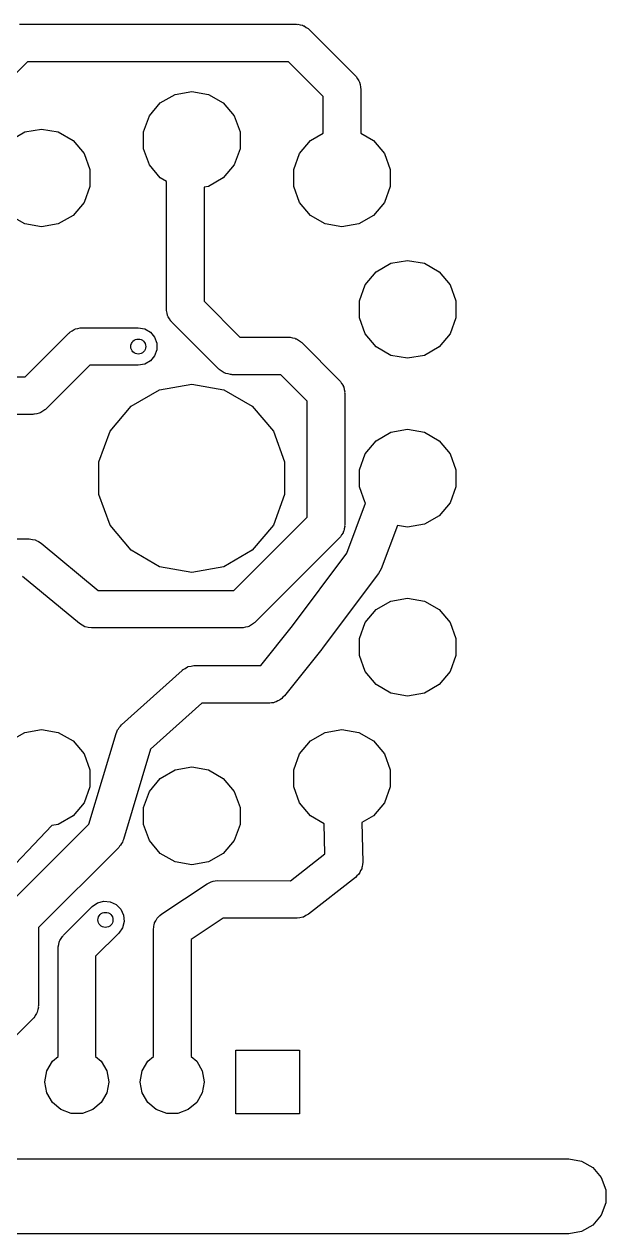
# Model space of a CAD drawing. Extents: x 135.5 to 182.5, y -141.5 to -46.
# Drawn here: x 166.54 to 182.03, y -78.26 to -46.03 of the extents above; entities that cross this region are included whole.
import ezdxf

# ---------------------------------------------------------------- set-up
doc = ezdxf.new("R2010")
doc.units = 0
doc.header["$MEASUREMENT"] = 0
doc.layers.add('BLACK', color=7, linetype='CONTINUOUS')

msp = doc.modelspace()

# ---------------------------------------------------------------- linework, layer by layer
at = {"layer": 'Black'}
for p, q in [((166.416, -46.028), (173.782, -46.028)), ((173.782, -46.028), (173.804, -46.0318)), ((173.804, -46.0318), (173.826, -46.0299)), ((173.826, -46.0299), (173.889, -46.0468)), ((173.889, -46.0468), (173.953, -46.0582)), ((173.953, -46.0582), (173.972, -46.0692)), ((173.972, -46.0692), (173.993, -46.0748)), ((173.993, -46.0748), (174.047, -46.1123)), ((174.047, -46.1123), (174.103, -46.145)), ((174.103, -46.145), (174.118, -46.1618)), ((174.118, -46.1618), (174.136, -46.1744)), ((174.136, -46.1744), (175.354, -47.3924)), ((166.623, -47.028), (164.738, -48.9136)), ((173.575, -47.028), (166.623, -47.028)), ((174.5, -47.9531), (173.575, -47.028)), ((175.354, -47.3924), (175.366, -47.4105)), ((175.366, -47.4105), (175.383, -47.4246)), ((175.383, -47.4246), (175.416, -47.4812)), ((175.416, -47.4812), (175.453, -47.5347)), ((175.453, -47.5347), (175.459, -47.5559)), ((175.459, -47.5559), (175.47, -47.575)), ((175.47, -47.575), (175.481, -47.6393)), ((175.481, -47.6393), (175.498, -47.7024)), ((175.498, -47.7024), (175.496, -47.7243)), ((170.161, -48.1263), (170.554, -47.8997)), ((170.554, -47.8997), (171, -47.821)), ((171, -47.821), (171.446, -47.8997)), ((171.446, -47.8997), (171.839, -48.1263)), ((174.5, -48.9307), (174.5, -47.9531)), ((175.496, -47.7243), (175.5, -47.746)), ((175.5, -47.746), (175.5, -48.9307)), ((169.87, -48.4735), (170.161, -48.1263)), ((171.839, -48.1263), (172.13, -48.4735)), ((169.715, -48.8994), (169.87, -48.4735)), ((172.13, -48.4735), (172.285, -48.8994)), ((166.161, -49.1263), (166.554, -48.8997)), ((166.554, -48.8997), (167, -48.821)), ((167, -48.821), (167.446, -48.8997)), ((167.446, -48.8997), (167.839, -49.1263)), ((169.715, -49.3526), (169.715, -48.8994)), ((172.285, -48.8994), (172.285, -49.3526)), ((174.161, -49.1263), (174.5, -48.9307)), ((175.5, -48.9307), (175.839, -49.1263)), ((167.839, -49.1263), (168.13, -49.4735)), ((173.87, -49.4735), (174.161, -49.1263)), ((175.839, -49.1263), (176.13, -49.4735)), ((168.13, -49.4735), (168.285, -49.8994)), ((169.87, -49.7785), (169.715, -49.3526)), ((172.285, -49.3526), (172.13, -49.7785)), ((173.715, -49.8994), (173.87, -49.4735)), ((176.13, -49.4735), (176.285, -49.8994)), ((168.285, -49.8994), (168.285, -50.3526)), ((170.161, -50.1257), (169.87, -49.7785)), ((172.13, -49.7785), (171.839, -50.1257)), ((173.715, -50.3526), (173.715, -49.8994)), ((176.285, -49.8994), (176.285, -50.3526)), ((170.326, -50.2208), (170.161, -50.1257)), ((170.326, -53.618), (170.326, -50.2208)), ((171.839, -50.1257), (171.446, -50.3523)), ((168.285, -50.3526), (168.13, -50.7785)), ((171.446, -50.3523), (171.326, -50.3735)), ((171.326, -50.3735), (171.326, -53.4109)), ((173.87, -50.7785), (173.715, -50.3526)), ((176.285, -50.3526), (176.13, -50.7785)), ((168.13, -50.7785), (167.839, -51.1257)), ((174.161, -51.1257), (173.87, -50.7785)), ((176.13, -50.7785), (175.839, -51.1257)), ((166.554, -51.3523), (166.161, -51.1257)), ((167.839, -51.1257), (167.446, -51.3523)), ((174.554, -51.3523), (174.161, -51.1257)), ((175.839, -51.1257), (175.446, -51.3523)), ((167, -51.431), (166.554, -51.3523)), ((167.446, -51.3523), (167, -51.431)), ((175, -51.431), (174.554, -51.3523)), ((175.446, -51.3523), (175, -51.431)), ((175.911, -52.6263), (176.304, -52.3997)), ((176.304, -52.3997), (176.75, -52.321)), ((176.75, -52.321), (177.196, -52.3997)), ((177.196, -52.3997), (177.589, -52.6263)), ((175.62, -52.9735), (175.911, -52.6263)), ((177.589, -52.6263), (177.88, -52.9735)), ((175.465, -53.3994), (175.62, -52.9735)), ((177.88, -52.9735), (178.035, -53.3994)), ((171.326, -53.4109), (172.283, -54.368)), ((175.465, -53.8526), (175.465, -53.3994)), ((178.035, -53.3994), (178.035, -53.8526)), ((170.33, -53.6397), (170.326, -53.618)), ((170.328, -53.6616), (170.33, -53.6397)), ((170.345, -53.7247), (170.328, -53.6616)), ((170.356, -53.789), (170.345, -53.7247)), ((170.367, -53.8081), (170.356, -53.789)), ((170.373, -53.8293), (170.367, -53.8081)), ((170.41, -53.8828), (170.373, -53.8293)), ((167.886, -54.1592), (167.905, -54.1482)), ((167.905, -54.1482), (167.969, -54.1368)), ((167.969, -54.1368), (168.032, -54.1199)), ((168.032, -54.1199), (168.054, -54.1218)), ((168.054, -54.1218), (168.076, -54.118)), ((168.076, -54.118), (169.576, -54.118)), ((169.576, -54.118), (169.747, -54.1482)), ((169.747, -54.1482), (169.897, -54.235)), ((170.443, -53.9394), (170.41, -53.8828)), ((170.46, -53.9535), (170.443, -53.9394)), ((170.472, -53.9716), (170.46, -53.9535)), ((171.722, -55.2216), (170.472, -53.9716)), ((175.62, -54.2785), (175.465, -53.8526)), ((178.035, -53.8526), (177.88, -54.2785)), ((166.561, -55.426), (167.722, -54.2644)), ((167.722, -54.2644), (167.74, -54.2518)), ((167.74, -54.2518), (167.755, -54.235)), ((167.755, -54.235), (167.811, -54.2023)), ((167.811, -54.2023), (167.865, -54.1648)), ((167.865, -54.1648), (167.886, -54.1592)), ((169.897, -54.235), (170.009, -54.368)), ((170.009, -54.368), (170.068, -54.5312)), ((172.283, -54.368), (173.576, -54.368)), ((173.576, -54.368), (173.598, -54.3718)), ((173.598, -54.3718), (173.62, -54.3699)), ((173.62, -54.3699), (173.683, -54.3868)), ((173.683, -54.3868), (173.747, -54.3982)), ((173.747, -54.3982), (173.766, -54.4092)), ((173.766, -54.4092), (173.787, -54.4148)), ((173.787, -54.4148), (173.841, -54.4523)), ((173.841, -54.4523), (173.897, -54.485)), ((175.911, -54.6257), (175.62, -54.2785)), ((177.88, -54.2785), (177.589, -54.6257)), ((170.068, -54.7048), (170.009, -54.868)), ((170.068, -54.5312), (170.068, -54.7048)), ((173.897, -54.485), (173.912, -54.5018)), ((173.912, -54.5018), (173.93, -54.5144)), ((173.93, -54.5144), (174.93, -55.5144)), ((176.304, -54.8523), (175.911, -54.6257)), ((177.589, -54.6257), (177.196, -54.8523)), ((168.283, -55.118), (167.122, -56.2796)), ((169.576, -55.118), (168.283, -55.118)), ((169.747, -55.0878), (169.576, -55.118)), ((169.897, -55.001), (169.747, -55.0878)), ((170.009, -54.868), (169.897, -55.001)), ((176.75, -54.931), (176.304, -54.8523)), ((177.196, -54.8523), (176.75, -54.931)), ((166.162, -55.426), (166.561, -55.426)), ((171.74, -55.2342), (171.722, -55.2216)), ((171.755, -55.251), (171.74, -55.2342)), ((171.811, -55.2837), (171.755, -55.251)), ((171.865, -55.3212), (171.811, -55.2837)), ((171.886, -55.3268), (171.865, -55.3212)), ((171.905, -55.3378), (171.886, -55.3268)), ((171.969, -55.3492), (171.905, -55.3378)), ((172.032, -55.3661), (171.969, -55.3492)), ((172.054, -55.3642), (172.032, -55.3661)), ((172.076, -55.368), (172.054, -55.3642)), ((173.369, -55.368), (172.076, -55.368)), ((174.076, -56.0751), (173.369, -55.368)), ((170.142, -55.7678), (171, -55.6165)), ((171, -55.6165), (171.858, -55.7678)), ((174.93, -55.5144), (174.942, -55.5325)), ((174.942, -55.5325), (174.959, -55.5466)), ((174.959, -55.5466), (174.992, -55.6032)), ((174.992, -55.6032), (175.029, -55.6567)), ((175.029, -55.6567), (175.035, -55.6779)), ((175.035, -55.6779), (175.046, -55.697)), ((175.046, -55.697), (175.057, -55.7613)), ((175.057, -55.7613), (175.074, -55.8244)), ((169.387, -56.2036), (170.142, -55.7678)), ((171.858, -55.7678), (172.613, -56.2036)), ((174.076, -59.1609), (174.076, -56.0751)), ((175.074, -55.8244), (175.072, -55.8463)), ((175.072, -55.8463), (175.076, -55.868)), ((175.076, -55.868), (175.076, -59.368)), ((166.875, -56.4072), (166.812, -56.4241)), ((166.939, -56.3958), (166.875, -56.4072)), ((166.958, -56.3848), (166.939, -56.3958)), ((166.979, -56.3792), (166.958, -56.3848)), ((167.033, -56.3417), (166.979, -56.3792)), ((167.089, -56.309), (167.033, -56.3417)), ((167.104, -56.2922), (167.089, -56.309)), ((167.122, -56.2796), (167.104, -56.2922)), ((168.827, -56.8712), (169.387, -56.2036)), ((172.613, -56.2036), (173.173, -56.8712)), ((166.576, -56.426), (166.162, -56.426)), ((166.67, -56.426), (166.576, -56.426)), ((166.768, -56.426), (166.67, -56.426)), ((166.79, -56.4222), (166.768, -56.426)), ((166.812, -56.4241), (166.79, -56.4222)), ((168.529, -57.6902), (168.827, -56.8712)), ((173.173, -56.8712), (173.471, -57.6902)), ((175.911, -57.1263), (176.304, -56.8997)), ((176.304, -56.8997), (176.75, -56.821)), ((176.75, -56.821), (177.196, -56.8997)), ((177.196, -56.8997), (177.589, -57.1263)), ((175.62, -57.4735), (175.911, -57.1263)), ((177.589, -57.1263), (177.88, -57.4735)), ((168.529, -58.5618), (168.529, -57.6902)), ((173.471, -57.6902), (173.471, -58.5618)), ((175.465, -57.8994), (175.62, -57.4735)), ((177.88, -57.4735), (178.035, -57.8994)), ((175.465, -58.3526), (175.465, -57.8994)), ((178.035, -57.8994), (178.035, -58.3526)), ((168.827, -59.3808), (168.529, -58.5618)), ((173.471, -58.5618), (173.173, -59.3808)), ((175.62, -58.7785), (175.465, -58.3526)), ((178.035, -58.3526), (177.88, -58.7785)), ((175.132, -60.126), (175.629, -58.789)), ((175.629, -58.789), (175.62, -58.7785)), ((177.88, -58.7785), (177.589, -59.1257)), ((172.119, -61.118), (174.076, -59.1609)), ((177.589, -59.1257), (177.196, -59.3523)), ((169.387, -60.0484), (168.827, -59.3808)), ((173.173, -59.3808), (172.613, -60.0484)), ((174.992, -59.6328), (174.959, -59.6894)), ((175.029, -59.5793), (174.992, -59.6328)), ((175.035, -59.5581), (175.029, -59.5793)), ((175.046, -59.539), (175.035, -59.5581)), ((175.057, -59.4747), (175.046, -59.539)), ((175.074, -59.4116), (175.057, -59.4747)), ((175.076, -59.368), (175.072, -59.3897)), ((175.072, -59.3897), (175.074, -59.4116)), ((176.475, -59.3825), (176.045, -60.542)), ((176.75, -59.431), (176.475, -59.3825)), ((177.196, -59.3523), (176.75, -59.431)), ((164.13, -59.744), (166.67, -59.744)), ((166.67, -59.744), (166.754, -59.7589)), ((166.754, -59.7589), (166.838, -59.7732)), ((166.838, -59.7732), (166.84, -59.7739)), ((166.84, -59.7739), (166.841, -59.7742)), ((166.841, -59.7742), (166.915, -59.8169)), ((166.915, -59.8169), (166.989, -59.8592)), ((166.989, -59.8592), (168.506, -61.118)), ((174.93, -59.7216), (172.68, -61.9716)), ((174.942, -59.7035), (174.93, -59.7216)), ((174.959, -59.6894), (174.942, -59.7035)), ((170.142, -60.4842), (169.387, -60.0484)), ((172.613, -60.0484), (171.858, -60.4842)), ((173.681, -62.0618), (175.132, -60.126)), ((171, -60.6355), (170.142, -60.4842)), ((171.858, -60.4842), (171, -60.6355)), ((176.045, -60.542), (176.008, -60.6039)), ((168.007, -62.0028), (166.49, -60.744)), ((175.976, -60.668), (174.476, -62.668)), ((176.008, -60.6039), (175.976, -60.668)), ((168.506, -61.118), (172.119, -61.118)), ((175.911, -61.6263), (176.304, -61.3997)), ((176.304, -61.3997), (176.75, -61.321)), ((176.75, -61.321), (177.196, -61.3997)), ((177.196, -61.3997), (177.589, -61.6263)), ((175.62, -61.9735), (175.911, -61.6263)), ((177.589, -61.6263), (177.88, -61.9735)), ((168.081, -62.0451), (168.007, -62.0028)), ((168.155, -62.0878), (168.081, -62.0451)), ((168.156, -62.0881), (168.155, -62.0878)), ((168.158, -62.0888), (168.156, -62.0881)), ((168.242, -62.1032), (168.158, -62.0888)), ((168.326, -62.118), (168.242, -62.1032)), ((172.326, -62.118), (168.326, -62.118)), ((172.348, -62.1142), (172.326, -62.118)), ((172.37, -62.1161), (172.348, -62.1142)), ((172.433, -62.0992), (172.37, -62.1161)), ((172.497, -62.0878), (172.433, -62.0992)), ((172.516, -62.0768), (172.497, -62.0878)), ((172.537, -62.0712), (172.516, -62.0768)), ((172.591, -62.0337), (172.537, -62.0712)), ((172.647, -62.001), (172.591, -62.0337)), ((172.662, -61.9842), (172.647, -62.001)), ((172.68, -61.9716), (172.662, -61.9842)), ((172.836, -63.118), (173.681, -62.0618)), ((175.465, -62.3994), (175.62, -61.9735)), ((177.88, -61.9735), (178.035, -62.3994)), ((175.465, -62.8526), (175.465, -62.3994)), ((178.035, -62.3994), (178.035, -62.8526)), ((174.466, -62.6803), (173.466, -63.9303)), ((174.47, -62.6734), (174.466, -62.6803)), ((174.476, -62.668), (174.47, -62.6734)), ((175.62, -63.2785), (175.465, -62.8526)), ((178.035, -62.8526), (177.88, -63.2785)), ((170.822, -63.1959), (170.889, -63.1544)), ((170.889, -63.1544), (170.897, -63.1526)), ((170.897, -63.1526), (170.905, -63.1482)), ((170.905, -63.1482), (170.982, -63.1346)), ((170.982, -63.1346), (171.058, -63.1183)), ((171.058, -63.1183), (171.067, -63.1195)), ((171.067, -63.1195), (171.076, -63.118)), ((171.076, -63.118), (172.836, -63.118)), ((169.129, -64.6985), (170.741, -63.2465)), ((170.741, -63.2465), (170.749, -63.2418)), ((170.749, -63.2418), (170.755, -63.235)), ((170.755, -63.235), (170.822, -63.1959)), ((175.911, -63.6257), (175.62, -63.2785)), ((177.88, -63.2785), (177.589, -63.6257)), ((176.304, -63.8523), (175.911, -63.6257)), ((177.589, -63.6257), (177.196, -63.8523)), ((171.268, -64.118), (169.903, -65.3478)), ((173.076, -64.118), (171.268, -64.118)), ((173.125, -64.1094), (173.076, -64.118)), ((173.174, -64.1082), (173.125, -64.1094)), ((173.21, -64.0944), (173.174, -64.1082)), ((173.247, -64.0878), (173.21, -64.0944)), ((173.29, -64.0631), (173.247, -64.0878)), ((173.336, -64.045), (173.29, -64.0631)), ((173.365, -64.02), (173.336, -64.045)), ((173.397, -64.001), (173.365, -64.02)), ((173.429, -63.9631), (173.397, -64.001)), ((173.466, -63.9303), (173.429, -63.9631)), ((176.75, -63.931), (176.304, -63.8523)), ((177.196, -63.8523), (176.75, -63.931)), ((169.046, -64.8053), (169.063, -64.7712)), ((169.063, -64.7712), (169.099, -64.7374)), ((169.099, -64.7374), (169.129, -64.6985)), ((166.161, -65.1263), (166.554, -64.8997)), ((166.554, -64.8997), (167, -64.821)), ((167, -64.821), (167.446, -64.8997)), ((167.446, -64.8997), (167.839, -65.1263)), ((168.259, -67.3456), (168.985, -64.9263)), ((168.985, -64.9263), (169.007, -64.8823)), ((169.007, -64.8823), (169.022, -64.8353)), ((169.022, -64.8353), (169.046, -64.8053)), ((174.161, -65.1263), (174.554, -64.8997)), ((174.554, -64.8997), (175, -64.821)), ((175, -64.821), (175.446, -64.8997)), ((175.446, -64.8997), (175.839, -65.1263)), ((167.839, -65.1263), (168.13, -65.4735)), ((169.903, -65.3478), (169.181, -67.7537)), ((173.87, -65.4735), (174.161, -65.1263)), ((175.839, -65.1263), (176.13, -65.4735)), ((168.13, -65.4735), (168.285, -65.8994)), ((173.715, -65.8994), (173.87, -65.4735)), ((176.13, -65.4735), (176.285, -65.8994)), ((168.285, -65.8994), (168.285, -66.3526)), ((170.161, -66.1263), (170.554, -65.8997)), ((170.554, -65.8997), (171, -65.821)), ((171, -65.821), (171.446, -65.8997)), ((171.446, -65.8997), (171.839, -66.1263)), ((173.715, -66.3526), (173.715, -65.8994)), ((176.285, -65.8994), (176.285, -66.3526)), ((168.285, -66.3526), (168.13, -66.7785)), ((169.87, -66.4735), (170.161, -66.1263)), ((171.839, -66.1263), (172.13, -66.4735)), ((173.87, -66.7785), (173.715, -66.3526)), ((176.285, -66.3526), (176.13, -66.7785)), ((169.715, -66.8994), (169.87, -66.4735)), ((172.13, -66.4735), (172.285, -66.8994)), ((168.13, -66.7785), (167.839, -67.1257)), ((169.715, -67.3526), (169.715, -66.8994)), ((172.285, -66.8994), (172.285, -67.3526)), ((174.161, -67.1257), (173.87, -66.7785)), ((176.13, -66.7785), (175.839, -67.1257)), ((166.062, -69.5424), (168.259, -67.3456)), ((167.446, -67.3523), (167.273, -67.3829)), ((167.839, -67.1257), (167.446, -67.3523)), ((169.87, -67.7785), (169.715, -67.3526)), ((172.285, -67.3526), (172.13, -67.7785)), ((174.528, -67.3374), (174.161, -67.1257)), ((174.546, -68.1332), (174.528, -67.3374)), ((175.839, -67.1257), (175.527, -67.3054)), ((175.527, -67.3054), (175.552, -68.3604)), ((167.273, -67.3829), (165.762, -68.9706)), ((169.056, -67.9636), (166.916, -70.1031)), ((169.076, -67.9338), (169.056, -67.9636)), ((169.103, -67.9088), (169.076, -67.9338)), ((169.126, -67.8632), (169.103, -67.9088)), ((169.155, -67.8213), (169.126, -67.8632)), ((169.165, -67.7862), (169.155, -67.8213)), ((169.181, -67.7537), (169.165, -67.7862)), ((170.161, -68.1257), (169.87, -67.7785)), ((172.13, -67.7785), (171.839, -68.1257)), ((170.554, -68.3523), (170.161, -68.1257)), ((171.839, -68.1257), (171.446, -68.3523)), ((173.631, -68.8515), (174.546, -68.1332)), ((171, -68.431), (170.554, -68.3523)), ((171.446, -68.3523), (171, -68.431)), ((175.457, -68.6583), (175.442, -68.6844)), ((175.477, -68.6361), (175.457, -68.6583)), ((175.498, -68.5826), (175.477, -68.6361)), ((175.526, -68.5321), (175.498, -68.5826)), ((175.53, -68.5026), (175.526, -68.5321)), ((175.541, -68.4749), (175.53, -68.5026)), ((175.543, -68.4174), (175.541, -68.4749)), ((175.552, -68.3604), (175.543, -68.4174)), ((170.203, -69.7338), (171.407, -68.932)), ((171.407, -68.932), (171.462, -68.9079)), ((171.462, -68.9079), (171.514, -68.8781)), ((171.514, -68.8781), (171.541, -68.8733)), ((171.541, -68.8733), (171.566, -68.8623)), ((171.566, -68.8623), (171.626, -68.8585)), ((171.626, -68.8585), (171.685, -68.8482)), ((171.685, -68.8482), (173.631, -68.8515)), ((175.361, -68.7654), (174.112, -69.7451)), ((175.399, -68.7225), (175.361, -68.7654)), ((175.442, -68.6844), (175.399, -68.7225)), ((167.586, -70.3044), (168.348, -69.5424)), ((168.348, -69.5424), (168.491, -69.4428)), ((168.491, -69.4428), (168.658, -69.3979)), ((168.658, -69.3979), (168.831, -69.413)), ((168.831, -69.413), (168.989, -69.4864)), ((168.989, -69.4864), (169.112, -69.6092)), ((169.112, -69.6092), (169.185, -69.7666)), ((169.2, -69.9396), (169.155, -70.1073)), ((169.185, -69.7666), (169.2, -69.9396)), ((170.01, -69.979), (170.046, -69.9174)), ((170.046, -69.9174), (170.077, -69.8537)), ((170.077, -69.8537), (170.089, -69.8426)), ((170.089, -69.8426), (170.097, -69.8286)), ((170.097, -69.8286), (170.151, -69.7829)), ((170.151, -69.7829), (170.203, -69.7338)), ((171.835, -69.8484), (170.98, -70.4178)), ((173.803, -69.8518), (171.835, -69.8484)), ((173.881, -69.8381), (173.803, -69.8518)), ((173.959, -69.827), (173.881, -69.8381)), ((173.966, -69.8233), (173.959, -69.827)), ((173.974, -69.8219), (173.966, -69.8233)), ((174.042, -69.7824), (173.974, -69.8219)), ((174.112, -69.7451), (174.042, -69.7824)), ((166.916, -70.1031), (166.916, -72.182)), ((169.056, -70.2496), (168.44, -70.8651)), ((169.155, -70.1073), (169.056, -70.2496)), ((169.98, -70.15), (169.992, -70.08)), ((169.98, -72.944), (169.98, -70.15)), ((169.992, -70.08), (170, -70.0093)), ((170, -70.0093), (170.007, -69.9949)), ((170.007, -69.9949), (170.01, -69.979)), ((167.442, -70.6144), (167.459, -70.5513)), ((167.459, -70.5513), (167.47, -70.487)), ((167.47, -70.487), (167.481, -70.4679)), ((167.481, -70.4679), (167.487, -70.4467)), ((167.487, -70.4467), (167.524, -70.3932)), ((167.524, -70.3932), (167.557, -70.3366)), ((167.557, -70.3366), (167.574, -70.3225)), ((167.574, -70.3225), (167.586, -70.3044)), ((170.98, -70.4178), (170.98, -72.944)), ((167.44, -70.658), (167.444, -70.6363)), ((167.44, -73.5376), (167.44, -70.658)), ((167.444, -70.6363), (167.442, -70.6144)), ((168.44, -70.8651), (168.44, -73.5376)), ((166.916, -72.182), (166.912, -72.2037)), ((166.912, -72.2037), (166.914, -72.2256)), ((166.782, -72.5175), (166.77, -72.5356)), ((166.799, -72.5034), (166.782, -72.5175)), ((166.832, -72.4468), (166.799, -72.5034)), ((166.869, -72.3933), (166.832, -72.4468)), ((166.875, -72.3721), (166.869, -72.3933)), ((166.886, -72.353), (166.875, -72.3721)), ((166.897, -72.2887), (166.886, -72.353)), ((166.914, -72.2256), (166.897, -72.2887)), ((166.77, -72.5356), (165.9, -73.4051)), ((169.98, -73.5376), (169.98, -72.944)), ((170.98, -72.944), (170.98, -73.5376)), ((172.17, -75.064), (172.17, -73.364)), ((172.17, -73.364), (173.87, -73.364)), ((173.87, -73.364), (173.87, -75.064)), ((167.141, -73.92), (167.289, -73.6644)), ((167.289, -73.6644), (167.44, -73.5376)), ((168.44, -73.5376), (168.591, -73.6644)), ((168.591, -73.6644), (168.739, -73.92)), ((169.681, -73.92), (169.829, -73.6644)), ((169.829, -73.6644), (169.98, -73.5376)), ((170.98, -73.5376), (171.131, -73.6644)), ((171.131, -73.6644), (171.279, -73.92)), ((167.09, -74.2108), (167.141, -73.92)), ((168.739, -73.92), (168.79, -74.2108)), ((169.63, -74.2108), (169.681, -73.92)), ((171.279, -73.92), (171.33, -74.2108)), ((167.09, -74.2172), (167.09, -74.2108)), ((167.141, -74.508), (167.09, -74.2172)), ((168.79, -74.2172), (168.739, -74.508)), ((168.79, -74.2108), (168.79, -74.2172)), ((169.63, -74.2172), (169.63, -74.2108)), ((169.681, -74.508), (169.63, -74.2172)), ((171.33, -74.2172), (171.279, -74.508)), ((171.33, -74.2108), (171.33, -74.2172)), ((167.289, -74.7636), (167.141, -74.508)), ((167.515, -74.9534), (167.289, -74.7636)), ((168.591, -74.7636), (168.365, -74.9534)), ((168.739, -74.508), (168.591, -74.7636)), ((169.829, -74.7636), (169.681, -74.508)), ((170.055, -74.9534), (169.829, -74.7636)), ((171.131, -74.7636), (170.905, -74.9534)), ((171.279, -74.508), (171.131, -74.7636)), ((167.792, -75.0543), (167.515, -74.9534)), ((168.088, -75.0543), (167.792, -75.0543)), ((168.365, -74.9534), (168.088, -75.0543)), ((170.332, -75.0543), (170.055, -74.9534)), ((170.628, -75.0543), (170.332, -75.0543)), ((170.905, -74.9534), (170.628, -75.0543)), ((173.87, -75.064), (172.17, -75.064)), ((162.966, -76.262), (181.042, -76.262)), ((181.042, -76.262), (181.384, -76.3223)), ((181.384, -76.3223), (181.685, -76.496)), ((181.685, -76.496), (181.908, -76.762)), ((181.908, -76.762), (182.027, -77.0884)), ((182.027, -77.0884), (182.027, -77.4356)), ((182.027, -77.4356), (181.908, -77.762)), ((181.908, -77.762), (181.685, -78.028)), ((181.042, -78.262), (162.966, -78.262)), ((181.384, -78.2017), (181.042, -78.262)), ((181.685, -78.028), (181.384, -78.2017))]:
    msp.add_line(p, q, dxfattribs=at)
for centre in [(169.576, -54.618), (168.702, -69.896)]:
    msp.add_circle(centre, 0.2, dxfattribs=at)

doc.saveas('drawing.dxf')
